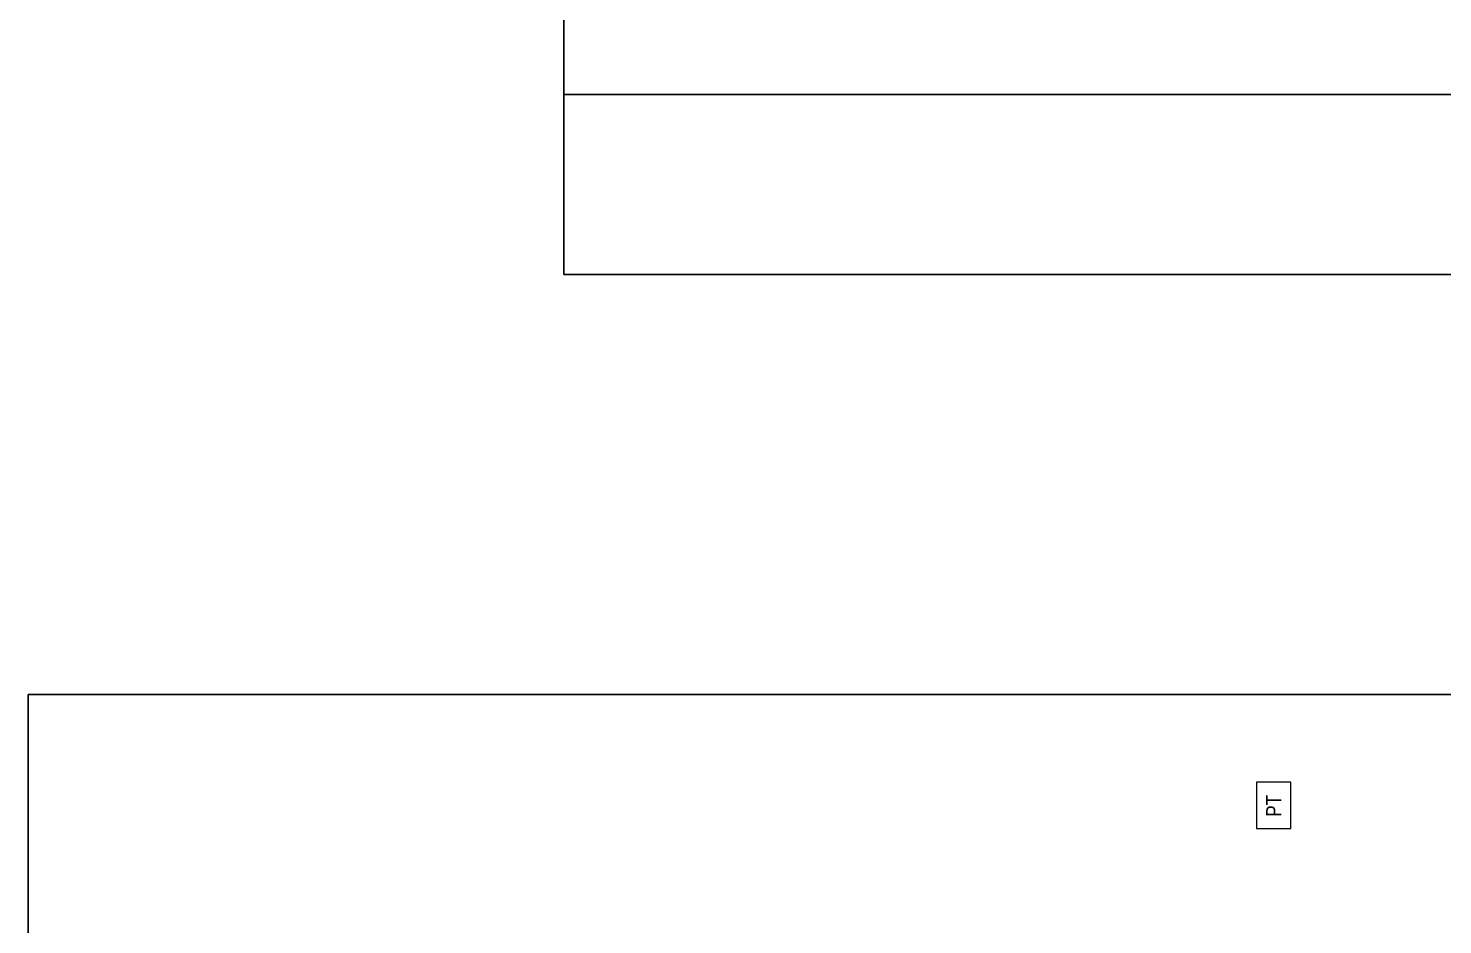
# Model space of a CAD drawing. Header units: millimetres. Extents: x -32 to 1412, y -324 to 2887.
# Drawn here: x 970.3 to 1064.5, y 2066 to 2125.7 of the extents above; entities that cross this region are included whole.
import ezdxf

# ---------------------------------------------------------------- set-up
doc = ezdxf.new("R2010")
doc.units = ezdxf.units.MM
doc.header["$LTSCALE"] = 0.5
doc.layers.add('arquitetura', color=252, linetype='CONTINUOUS', lineweight=5)
doc.layers.add('ESQUADRIA', color=7, linetype='CONTINUOUS')
doc.styles.add('Arial nw', font='ARIALN.TTF')

msp = doc.modelspace()

# ---------------------------------------------------------------- linework, layer by layer
at = {"layer": 'arquitetura', "color": 252}
for p, q in [((1054.354, 2075.494), (1052.054, 2075.494)), ((1052.054, 2075.494), (1052.054, 2072.394)), ((1054.354, 2072.394), (1054.354, 2075.494)), ((1052.054, 2072.394), (1054.354, 2072.394))]:
    msp.add_line(p, q, dxfattribs=at)
at = {"layer": 'ESQUADRIA'}
for p, q in [((1005.951, 2109.275), (1005.951, 2311.102)), ((1005.951, 2121.275), (1148.511, 2121.275)), ((1005.951, 2109.275), (1148.511, 2109.275)), ((970.287, 1829.015), (970.287, 2081.312)), ((970.287, 2081.312), (1148.511, 2081.312))]:
    msp.add_line(p, q, dxfattribs=at)

# ---------------------------------------------------------------- texts
at = {"layer": 'arquitetura', "color": 252, "style": 'Arial nw'}
msp.add_text('PT', height=1, rotation=90, dxfattribs=at).set_placement((1053.704, 2073.179))

doc.saveas('drawing.dxf')
